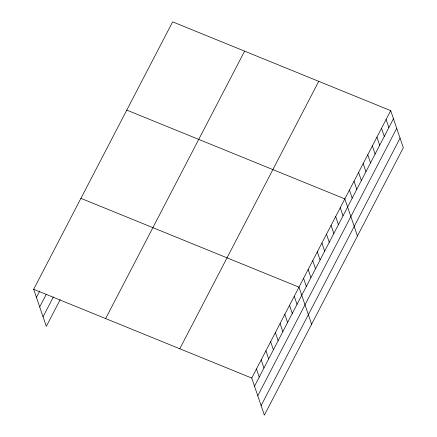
<?xml version="1.0" encoding="UTF-8"?>
<svg xmlns="http://www.w3.org/2000/svg" width="437" height="437" viewBox="0 0 437 437"><rect width="100%" height="100%" fill="white"/><g stroke="black" fill="none" stroke-linecap="round" stroke-linejoin="round"><path stroke-width="0.66" d="M60.18 299.651L46.306 326.363L33.682 289.278L172.637 21.85L390.694 110.637L403.318 147.722L264.363 415.15L251.739 378.065L390.694 110.637M36.44 297.395L39.691 291.14M39.696 306.954L46.191 294.451M43.05 316.803L53.385 296.909M105.639 318.578L244.594 51.151M179.782 348.764L318.737 81.337M254.503 386.182L393.458 118.755M257.759 395.742L396.714 128.314M261.108 405.591L400.068 138.163M126.779 110.102L344.842 198.89L357.466 235.975M80.927 198.349L298.984 287.142L311.608 324.227M33.682 289.278L251.739 378.065M386.111 119.465L388.875 127.582M381.523 128.292L384.287 136.404M376.94 137.114L379.704 145.231M372.351 145.942L375.115 154.059M367.768 154.764L370.532 162.881M363.18 163.591L365.944 171.708M358.597 172.413L361.361 180.53M354.014 181.24L356.772 189.358M349.425 190.068L352.189 198.18M340.254 207.717L343.018 215.834M335.671 216.539L338.435 224.656M331.082 225.366L333.846 233.484M326.499 234.188L329.263 242.306M321.911 243.016L324.675 251.133M317.328 251.843L320.092 259.955M312.739 260.665L315.503 268.782M308.156 269.492L310.92 277.61M303.568 278.314L306.332 286.432M294.259 296.231L297.023 304.349M289.534 305.326L292.298 313.444M284.809 314.416L287.573 322.533M280.084 323.511L282.848 331.628M275.359 332.606L278.123 340.718M270.64 341.696L273.398 349.813M265.915 350.791L268.679 358.903M261.189 359.88L263.953 367.998M256.464 368.975L259.228 377.087"/></g></svg>
